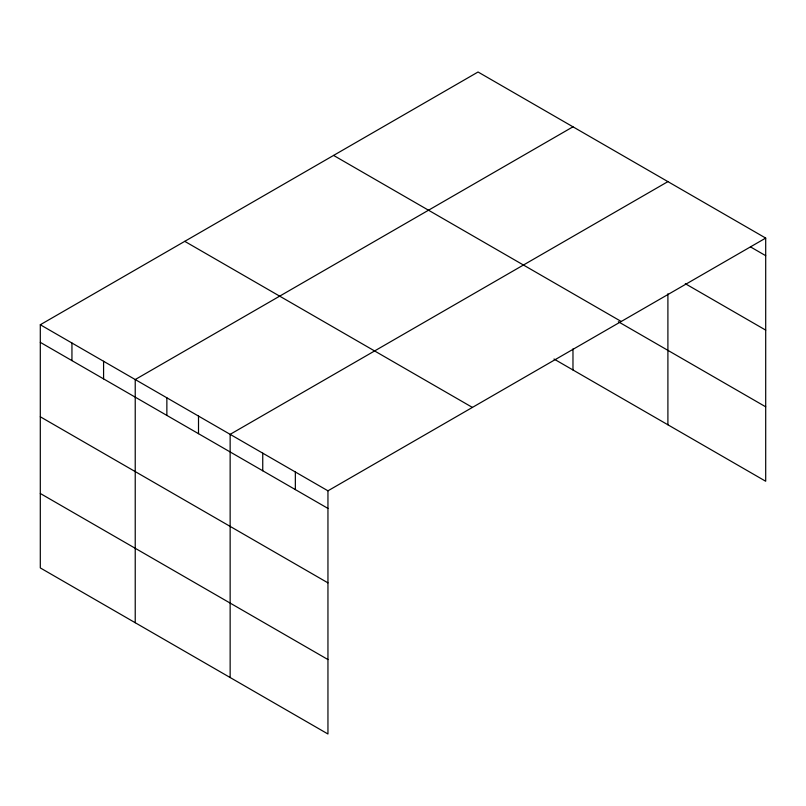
<?xml version="1.0" encoding="UTF-8"?>
<svg xmlns="http://www.w3.org/2000/svg" width="806" height="806" viewBox="0 0 806 806"><rect width="100%" height="100%" fill="white"/><g stroke="black" fill="none" stroke-linecap="round" stroke-linejoin="round"><path stroke-width="1.21" d="M40.3 324.747L327.951 490.814L327.951 733.994L40.3 567.918L40.3 324.747L478.049 72.006L765.7 238.082L765.7 481.253L553.994 359.023M572.975 126.814L135.227 379.545L135.227 622.726M667.902 181.622L230.143 434.353L230.143 677.524M327.951 490.814L765.7 238.082M750.487 246.898L765.7 255.683M685.291 283.692L765.7 330.117M333.593 155.417L621.245 321.483M618.333 321.735L765.7 406.818M184.755 241.347L472.407 407.413M40.3 342.349L327.951 508.415M40.3 416.783L327.951 582.859M40.3 493.484L327.951 659.55M667.902 293.777L667.902 424.792M572.975 348.897L572.975 369.984M295.349 471.994L295.349 489.595M262.746 453.174L262.746 470.775M198.508 416.087L198.508 433.688M166.862 397.811L166.862 415.412M103.581 361.279L103.581 378.88M71.946 343.013L71.946 360.614"/></g></svg>
